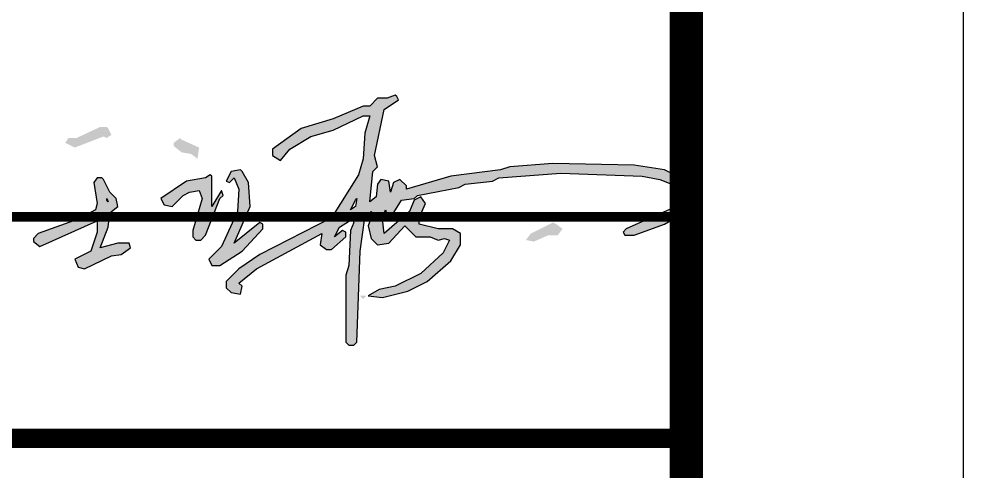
# Model space of a CAD drawing. Extents: x 393367 to 3005760, y 4998 to 826018.
# Drawn here: x 2127884 to 2131296, y 466244 to 467878 of the extents above; entities that cross this region are included whole.
import ezdxf

# ---------------------------------------------------------------- set-up
doc = ezdxf.new("R2010")
doc.units = 0
doc.header["$LTSCALE"] = 1000
doc.layers.get('0').update_dxf_attribs({"linetype": 'CONTINUOUS'})
doc.layers.add('C-SHET-TTLB', color=11, linetype='CONTINUOUS')
doc.layers.add('图框', color=7, linetype='CONTINUOUS')
doc.layers.add('yichutu', color=7, linetype='CONTINUOUS', true_color=0xffffff, plot=False)

# ---------------------------------------------------------------- blocks, each defined once
blk = doc.blocks.new('yct-1051-594-105100-59400-100-1002')
at = {"layer": 'yichutu', "color": 7, "true_color": 0xffffff}
blk.add_lwpolyline([(0, 0), (0, 59400), (105100, 59400), (105100, 0)], close=True, dxfattribs=at)

msp = doc.modelspace()

# ---------------------------------------------------------------- hatches: boundary and pattern name
at = {"linetype": 'Continuous'}
h = msp.add_hatch(color=0, dxfattribs=at)
h.paths.add_polyline_path([(2129249.15229, 467597.31755), (2129243.39229, 467603.07755), (2129214.59229, 467591.55755), (2129180.03229, 467591.55755), (2129151.23229, 467562.75755), (2129128.19229, 467562.75755), (2129018.75229, 467516.67755), (2128903.55229, 467482.11755), (2128799.87229, 467407.23755), (2128799.87229, 467384.19755), (2128828.67229, 467366.91755), (2128863.23229, 467407.23755), (2128938.11229, 467453.31755), (2129018.75229, 467476.35755), (2129128.19229, 467528.19755), (2129151.23229, 467528.19755), (2129133.95229, 467464.83755), (2129128.19229, 467372.67755), (2129110.91229, 467315.07755), (2129012.99229, 467159.55755), (2128753.79229, 467027.07755), (2128678.91229, 466975.23755), (2128632.83229, 466929.15755), (2128632.83229, 466906.11755), (2128650.11229, 466888.83755), (2128684.67229, 466883.07755), (2128690.43229, 466911.87755), (2128678.91229, 466923.39755), (2128742.27229, 466975.23755), (2128978.43229, 467101.95755), (2128972.67229, 467061.63755), (2128995.71229, 467044.35755), (2129012.99229, 467044.35755), (2129064.83229, 467090.43755), (2129064.83229, 467107.71755), (2129053.31229, 467113.47755), (2129024.51229, 467090.43755), (2129041.79229, 467124.99755), (2129087.87229, 467153.79755), (2129093.63229, 467142.27755), (2129082.11229, 467113.47755), (2129076.35229, 466986.75755), (2129064.83229, 466952.19755), (2129064.83229, 466710.27755), (2129076.35229, 466698.75755), (2129093.63229, 466698.75755), (2129105.15229, 466710.27755), (2129116.67229, 467038.59755), (2129133.95229, 467159.55755), (2129156.99229, 467182.59755), (2129162.75229, 467176.83755), (2129145.47229, 467130.75755), (2129156.99229, 467084.67755), (2129180.03229, 467061.63755), (2129220.35229, 467067.39755), (2129277.95229, 467130.75755), (2129318.27229, 467090.43755), (2129370.11229, 467090.43755), (2129398.91229, 467078.91755), (2129421.95229, 467084.67755), (2129439.23229, 467078.91755), (2129416.19229, 467032.83755), (2129335.55229, 466957.95755), (2129243.39229, 466911.87755), (2129185.79229, 466900.35755), (2129145.47229, 466877.31755), (2129197.31229, 466871.55755), (2129289.47229, 466894.59755), (2129358.59229, 466929.15755), (2129444.99229, 467004.03755), (2129479.55229, 467061.63755), (2129479.55229, 467101.95755), (2129450.75229, 467119.23755), (2129398.91229, 467119.23755), (2129329.79229, 467136.51755), (2129329.79229, 467159.55755), (2129352.83229, 467211.39755), (2129335.55229, 467234.43755), (2129312.51229, 467222.91755), (2129295.23229, 467182.59755), (2129203.07229, 467101.95755), (2129197.31229, 467153.79755), (2129208.83229, 467188.35755), (2129214.59229, 467165.31755), (2129226.11229, 467159.55755), (2129266.43229, 467222.91755), (2129312.51229, 467228.67755), (2129324.03229, 467240.19755), (2129473.79229, 467268.99755), (2129496.83229, 467280.51755), (2129594.75229, 467292.03755), (2129617.79229, 467303.55755), (2129842.43229, 467320.83755), (2130136.19229, 467309.31755), (2130199.55229, 467297.79755), (2130257.15229, 467274.75755), (2130280.19229, 467251.71755), (2130280.19229, 467228.67755), (2130245.63229, 467194.11755), (2130078.59229, 467119.23755), (2130067.07229, 467107.71755), (2130072.83229, 467096.19755), (2130107.39229, 467096.19755), (2130216.83229, 467136.51755), (2130285.95229, 467176.83755), (2130320.51229, 467217.15755), (2130326.27229, 467240.19755), (2130314.75229, 467268.99755), (2130285.95229, 467297.79755), (2130216.83229, 467332.35755), (2130107.39229, 467349.63755), (2129813.63229, 467355.39755), (2129658.11229, 467343.87755), (2129623.55229, 467332.35755), (2129444.99229, 467309.31755), (2129283.71229, 467263.23755), (2129283.71229, 467274.75755), (2129260.67229, 467297.79755), (2129237.63229, 467286.27755), (2129226.11229, 467251.71755), (2129220.35229, 467292.03755), (2129191.55229, 467297.79755), (2129180.03229, 467280.51755), (2129174.27229, 467234.43755), (2129151.23229, 467217.15755), (2129162.75229, 467326.59755), (2129180.03229, 467343.87755), (2129168.51229, 467384.19755), (2129203.07229, 467551.23755), (2129254.91229, 467585.79755)])
h.paths.add_polyline_path([(2129099.39229, 467222.91755), (2129105.15229, 467228.67755), (2129099.39229, 467199.87755), (2129082.11229, 467188.35755)], flags=16)
h.paths.add_polyline_path([(2129133.95229, 466871.55755), (2129139.71229, 466877.31755), (2129116.67229, 466877.31755), (2129128.19229, 466865.79755)], flags=17)
h.paths.add_polyline_path([(2129825.15229, 467136.51755), (2129813.63229, 467142.27755), (2129732.99229, 467101.95755), (2129715.71229, 467078.91755), (2129744.51229, 467073.15755), (2129796.35229, 467096.19755), (2129830.91229, 467096.19755), (2129848.19229, 467119.23755)], flags=17)
h.paths.add_polyline_path([(2128200.83229, 467222.91755), (2128200.83229, 467228.67755), (2128206.59229, 467217.15755)], flags=16)
h.paths.add_polyline_path([(2128189.31229, 467297.79755), (2128183.55229, 467303.55755), (2128166.27229, 467303.55755), (2128154.75229, 467286.27755), (2128166.27229, 467211.39755), (2128160.51229, 467188.35755), (2128097.15229, 467153.79755), (2127953.15229, 467101.95755), (2127935.87229, 467084.67755), (2127935.87229, 467073.15755), (2127958.91229, 467055.87755), (2128166.27229, 467148.03755), (2128166.27229, 467107.71755), (2128143.23229, 467038.59755), (2128085.63229, 467009.79755), (2128097.15229, 466980.99755), (2128120.19229, 466975.23755), (2128218.11229, 467021.31755), (2128252.67229, 467027.07755), (2128287.23229, 467050.11755), (2128281.47229, 467067.39755), (2128241.15229, 467067.39755), (2128177.79229, 467050.11755), (2128206.59229, 467124.99755), (2128212.35229, 467176.83755), (2128241.15229, 467199.87755), (2128235.39229, 467228.67755), (2128212.35229, 467251.71755)])
h.paths.add_polyline_path([(2128580.99229, 467309.31755), (2128575.23229, 467315.07755), (2128557.95229, 467303.55755), (2128488.83229, 467292.03755), (2128396.67229, 467228.67755), (2128408.19229, 467205.63755), (2128436.99229, 467199.87755), (2128477.31229, 467240.19755), (2128500.35229, 467251.71755), (2128534.91229, 467257.47755), (2128546.43229, 467228.67755), (2128511.87229, 467113.47755), (2128511.87229, 467090.43755), (2128523.39229, 467078.91755), (2128540.67229, 467078.91755), (2128557.95229, 467096.19755), (2128609.79229, 467228.67755), (2128621.31229, 467240.19755), (2128615.55229, 467257.47755), (2128580.99229, 467199.87755)])
h.paths.add_polyline_path([(2128690.43229, 467326.59755), (2128684.67229, 467332.35755), (2128650.11229, 467326.59755), (2128632.83229, 467292.03755), (2128644.35229, 467286.27755), (2128661.63229, 467303.55755), (2128678.91229, 467263.23755), (2128673.15229, 467182.59755), (2128615.55229, 467055.87755), (2128569.47229, 467009.79755), (2128580.99229, 466986.75755), (2128609.79229, 466986.75755), (2128690.43229, 467038.59755), (2128765.31229, 467119.23755), (2128765.31229, 467136.51755), (2128753.79229, 467142.27755), (2128661.63229, 467067.39755), (2128719.23229, 467199.87755), (2128713.47229, 467286.27755)])
h.paths.add_polyline_path([(2128471.55229, 467441.79755), (2128465.79229, 467447.55755), (2128442.75229, 467430.27755), (2128442.75229, 467418.75755), (2128471.55229, 467395.71755), (2128506.11229, 467389.95755), (2128529.15229, 467372.67755), (2128534.91229, 467412.99755)])
h.paths.add_polyline_path([(2128206.59229, 467482.11755), (2128200.83229, 467487.87755), (2128177.79229, 467487.87755), (2128091.39229, 467447.55755), (2128062.59229, 467447.55755), (2128051.07229, 467430.27755), (2128085.63229, 467412.99755), (2128189.31229, 467453.31755), (2128200.83229, 467447.55755), (2128218.11229, 467459.07755)])

# ---------------------------------------------------------------- linework, layer by layer
at = {"color": 0, "linetype": 'Continuous'}
for points in [[(2129249.15229, 467597.31755), (2129243.39229, 467603.07755), (2129214.59229, 467591.55755), (2129180.03229, 467591.55755), (2129151.23229, 467562.75755), (2129128.19229, 467562.75755), (2129018.75229, 467516.67755), (2128903.55229, 467482.11755), (2128799.87229, 467407.23755), (2128799.87229, 467384.19755), (2128828.67229, 467366.91755), (2128863.23229, 467407.23755), (2128938.11229, 467453.31755), (2129018.75229, 467476.35755), (2129128.19229, 467528.19755), (2129151.23229, 467528.19755), (2129133.95229, 467464.83755), (2129128.19229, 467372.67755), (2129110.91229, 467315.07755), (2129012.99229, 467159.55755), (2128753.79229, 467027.07755), (2128678.91229, 466975.23755), (2128632.83229, 466929.15755), (2128632.83229, 466906.11755), (2128650.11229, 466888.83755), (2128684.67229, 466883.07755), (2128690.43229, 466911.87755), (2128678.91229, 466923.39755), (2128742.27229, 466975.23755), (2128978.43229, 467101.95755), (2128972.67229, 467061.63755), (2128995.71229, 467044.35755), (2129012.99229, 467044.35755), (2129064.83229, 467090.43755), (2129064.83229, 467107.71755), (2129053.31229, 467113.47755), (2129024.51229, 467090.43755), (2129041.79229, 467124.99755), (2129087.87229, 467153.79755), (2129093.63229, 467142.27755), (2129082.11229, 467113.47755), (2129076.35229, 466986.75755), (2129064.83229, 466952.19755), (2129064.83229, 466710.27755), (2129076.35229, 466698.75755), (2129093.63229, 466698.75755), (2129105.15229, 466710.27755), (2129116.67229, 467038.59755), (2129133.95229, 467159.55755), (2129156.99229, 467182.59755), (2129162.75229, 467176.83755), (2129145.47229, 467130.75755), (2129156.99229, 467084.67755), (2129180.03229, 467061.63755), (2129220.35229, 467067.39755), (2129277.95229, 467130.75755), (2129318.27229, 467090.43755), (2129370.11229, 467090.43755), (2129398.91229, 467078.91755), (2129421.95229, 467084.67755), (2129439.23229, 467078.91755), (2129416.19229, 467032.83755), (2129335.55229, 466957.95755), (2129243.39229, 466911.87755), (2129185.79229, 466900.35755), (2129145.47229, 466877.31755), (2129197.31229, 466871.55755), (2129289.47229, 466894.59755), (2129358.59229, 466929.15755), (2129444.99229, 467004.03755), (2129479.55229, 467061.63755), (2129479.55229, 467101.95755), (2129450.75229, 467119.23755), (2129398.91229, 467119.23755), (2129329.79229, 467136.51755), (2129329.79229, 467159.55755), (2129352.83229, 467211.39755), (2129335.55229, 467234.43755), (2129312.51229, 467222.91755), (2129295.23229, 467182.59755), (2129203.07229, 467101.95755), (2129197.31229, 467153.79755), (2129208.83229, 467188.35755), (2129214.59229, 467165.31755), (2129226.11229, 467159.55755), (2129266.43229, 467222.91755), (2129312.51229, 467228.67755), (2129324.03229, 467240.19755), (2129473.79229, 467268.99755), (2129496.83229, 467280.51755), (2129594.75229, 467292.03755), (2129617.79229, 467303.55755), (2129842.43229, 467320.83755), (2130136.19229, 467309.31755), (2130199.55229, 467297.79755), (2130257.15229, 467274.75755), (2130280.19229, 467251.71755), (2130280.19229, 467228.67755), (2130245.63229, 467194.11755), (2130078.59229, 467119.23755), (2130067.07229, 467107.71755), (2130072.83229, 467096.19755), (2130107.39229, 467096.19755), (2130216.83229, 467136.51755), (2130285.95229, 467176.83755), (2130320.51229, 467217.15755), (2130326.27229, 467240.19755), (2130314.75229, 467268.99755), (2130285.95229, 467297.79755), (2130216.83229, 467332.35755), (2130107.39229, 467349.63755), (2129813.63229, 467355.39755), (2129658.11229, 467343.87755), (2129623.55229, 467332.35755), (2129444.99229, 467309.31755), (2129283.71229, 467263.23755), (2129283.71229, 467274.75755), (2129260.67229, 467297.79755), (2129237.63229, 467286.27755), (2129226.11229, 467251.71755), (2129220.35229, 467292.03755), (2129191.55229, 467297.79755), (2129180.03229, 467280.51755), (2129174.27229, 467234.43755), (2129151.23229, 467217.15755), (2129162.75229, 467326.59755), (2129180.03229, 467343.87755), (2129168.51229, 467384.19755), (2129203.07229, 467551.23755), (2129254.91229, 467585.79755), (2129249.15229, 467597.31755)], [(2128189.31229, 467297.79755), (2128183.55229, 467303.55755), (2128166.27229, 467303.55755), (2128154.75229, 467286.27755), (2128166.27229, 467211.39755), (2128160.51229, 467188.35755), (2128097.15229, 467153.79755), (2127953.15229, 467101.95755), (2127935.87229, 467084.67755), (2127935.87229, 467073.15755), (2127958.91229, 467055.87755), (2128166.27229, 467148.03755), (2128166.27229, 467107.71755), (2128143.23229, 467038.59755), (2128085.63229, 467009.79755), (2128097.15229, 466980.99755), (2128120.19229, 466975.23755), (2128218.11229, 467021.31755), (2128252.67229, 467027.07755), (2128287.23229, 467050.11755), (2128281.47229, 467067.39755), (2128241.15229, 467067.39755), (2128177.79229, 467050.11755), (2128206.59229, 467124.99755), (2128212.35229, 467176.83755), (2128241.15229, 467199.87755), (2128235.39229, 467228.67755), (2128212.35229, 467251.71755), (2128189.31229, 467297.79755)], [(2128580.99229, 467309.31755), (2128575.23229, 467315.07755), (2128557.95229, 467303.55755), (2128488.83229, 467292.03755), (2128396.67229, 467228.67755), (2128408.19229, 467205.63755), (2128436.99229, 467199.87755), (2128477.31229, 467240.19755), (2128500.35229, 467251.71755), (2128534.91229, 467257.47755), (2128546.43229, 467228.67755), (2128511.87229, 467113.47755), (2128511.87229, 467090.43755), (2128523.39229, 467078.91755), (2128540.67229, 467078.91755), (2128557.95229, 467096.19755), (2128609.79229, 467228.67755), (2128621.31229, 467240.19755), (2128615.55229, 467257.47755), (2128580.99229, 467199.87755), (2128580.99229, 467309.31755)], [(2128690.43229, 467326.59755), (2128684.67229, 467332.35755), (2128650.11229, 467326.59755), (2128632.83229, 467292.03755), (2128644.35229, 467286.27755), (2128661.63229, 467303.55755), (2128678.91229, 467263.23755), (2128673.15229, 467182.59755), (2128615.55229, 467055.87755), (2128569.47229, 467009.79755), (2128580.99229, 466986.75755), (2128609.79229, 466986.75755), (2128690.43229, 467038.59755), (2128765.31229, 467119.23755), (2128765.31229, 467136.51755), (2128753.79229, 467142.27755), (2128661.63229, 467067.39755), (2128719.23229, 467199.87755), (2128713.47229, 467286.27755), (2128690.43229, 467326.59755)], [(2128200.83229, 467222.91755), (2128200.83229, 467228.67755), (2128206.59229, 467217.15755), (2128200.83229, 467222.91755)], [(2129099.39229, 467222.91755), (2129105.15229, 467228.67755), (2129099.39229, 467199.87755), (2129082.11229, 467188.35755), (2129099.39229, 467222.91755)]]:
    msp.add_lwpolyline(points, dxfattribs=at)
at = {"layer": 'C-SHET-TTLB'}
msp.add_lwpolyline([(2131295.72511, 517962.12225), (2131295.72511, 458562.12225), (2026195.72511, 458562.12225), (2026195.72511, 517962.12225)], close=True, dxfattribs=at)
at = {"layer": 'C-SHET-TTLB', "const_width": 120}
msp.add_lwpolyline([(2028035.72511, 516962.12225), (2130295.72511, 516962.12225), (2130295.72511, 459562.12225), (2028035.72511, 459562.12225)], close=True, dxfattribs=at)
at = {"layer": '图框'}
for points, const_width in [([(2123295.72511, 467162.45482), (2130295.72511, 467162.45482)], 35), ([(2123295.72511, 466362.45482), (2130295.72511, 466362.45482)], 70)]:
    msp.add_lwpolyline(points, dxfattribs=dict(at, const_width=const_width))

# ---------------------------------------------------------------- block references
at = {"layer": 'yichutu'}
msp.add_blockref('yct-1051-594-105100-59400-100-1002', (2026195.72511, 458562.12225), dxfattribs=at)

doc.saveas('drawing.dxf')
